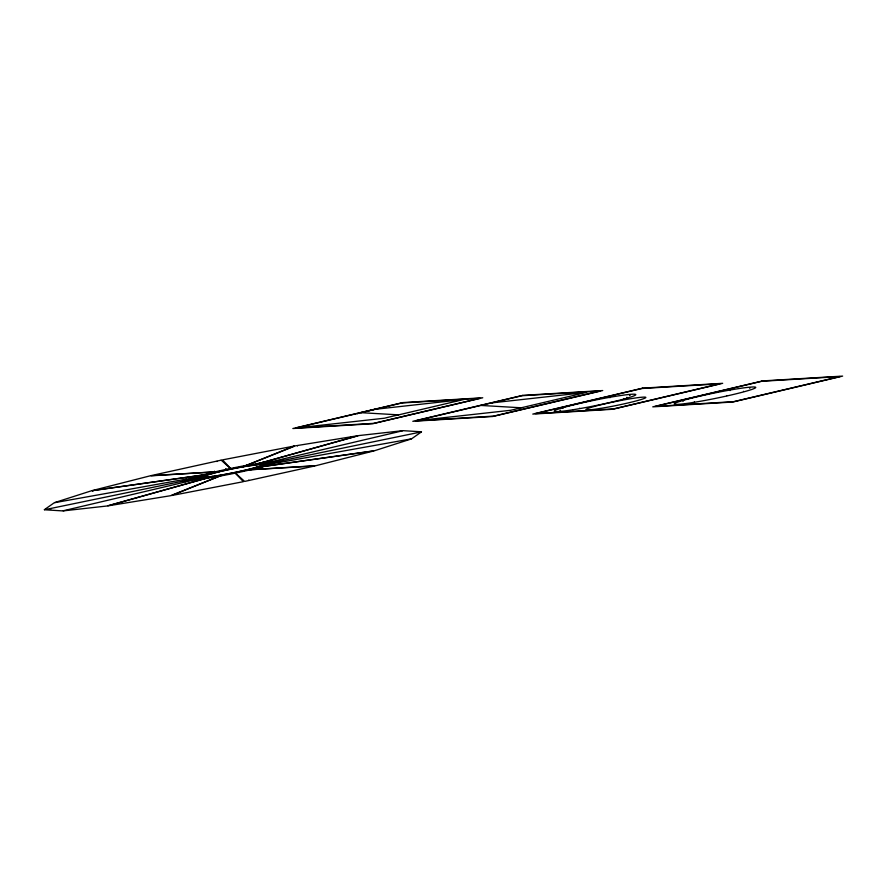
<?xml version="1.0" encoding="UTF-8"?>
<svg xmlns="http://www.w3.org/2000/svg" width="887" height="887" viewBox="0 0 887 887"><rect width="100%" height="100%" fill="white"/><g stroke="black" fill="none" stroke-linecap="round" stroke-linejoin="round"><path stroke-width="1.33" d="M44.35 509.703L54.284 502.741L204.088 475.931L219.544 471.596L149.947 475.887L92.17 490.6L210.13 474.002L91.339 490.833L54.695 502.574M202.436 477.084L205.418 477.273L62.722 510.901L44.428 509.77L202.436 477.084L204.054 475.953M261.809 465.631L263.428 464.489L421.502 431.869L411.568 438.832L261.809 465.631L255.8 467.549L374.514 450.74L411.158 438.998M92.57 491.088L92.969 490.999M216.694 461.484L217.26 461.406M50.504 508.816L51.058 508.694M51.002 508.75L50.515 508.85M297.455 445.906L297.489 445.939M226.728 469.622L226.983 469.567M350.154 437.358L350.72 437.28M212.237 476.94L212.791 476.829M212.736 476.884L212.248 476.984M265.878 463.28L266.455 463.202M267.419 463.369L267.486 463.402M244.468 470.72L244.535 470.753M261.421 466.407L261.975 466.296M261.92 466.351L261.432 466.44M307.711 467.127L307.745 467.161M562.901 408.364L562.979 408.386M559.985 410.404L560.54 410.293M609.912 397.686L609.968 397.72M579.632 408.22L579.666 408.253M629.548 395.502L630.114 395.425M626.632 397.542L627.209 397.465L626.654 397.576M682.857 401.135L683.422 401.024M729.868 390.457L730.422 390.347M730.367 390.402L729.879 390.502M694.321 401.844L694.355 401.878M743.506 391.3L743.572 391.333M357.605 413.774L357.627 413.808M456.273 400.857L456.827 400.747M225.653 468.779L225.919 468.768M185.438 481.652L185.993 481.541M263.195 461.85L263.239 461.883M282.842 460.176L282.864 460.209M279.061 462.826L279.616 462.759M273.085 464.744L273.639 464.633M273.573 464.688L273.085 464.777M749.659 388.24L749.936 388.229M295.571 428.044L401.844 402.975L480.044 398.263L373.771 423.343L295.571 428.044L384.548 418.198A41.556 2.75 -11.5 0 1 398.684 414.861L463.901 399.472L374.913 409.328A41.556 2.75 -11.5 0 1 360.776 412.666L398.684 414.861M415.537 420.826L521.8 395.746L600 391.034L493.726 416.114L415.537 420.826L510.635 410.293L586.462 392.398L491.365 402.931M402.587 430.705L358.858 435.572L253.261 465.098L357.927 435.705L295.404 445.839L242.983 466.762L260.39 464.3L403.13 430.672L421.425 431.803M248.715 480.133L248.903 480.144M623.938 398.496L623.849 398.518M726.985 395.58L726.719 395.635M214.576 471.219L214.488 471.285M205.462 477.273L212.592 476.474L107.005 506L63.265 510.879M480.743 405.437L521.257 407.787M260.434 464.3L263.417 464.489M222.97 474.8L171.623 495.534L243.415 481.674L234.667 472.538L222.97 474.8M294.229 446.05L242.883 466.773L231.185 469.035L222.437 459.898L294.229 446.05M222.87 474.811L170.448 495.733L107.926 505.867L212.68 476.463L222.87 474.811M186.259 478.814L186.281 478.803M182.478 481.464L182.522 481.453M255.722 467.571L246.309 469.977L315.905 465.686L373.693 450.973L255.722 467.571M402.787 402.587L292.843 428.532L372.828 423.72L482.761 397.775L402.787 402.587M522.742 395.369L412.81 421.303L492.784 416.491L602.728 390.546L522.742 395.369M642.709 388.14L532.777 414.085L612.751 409.262L722.683 383.317L642.709 388.14M641.767 388.517L535.493 413.597L613.693 408.885L719.967 383.805L641.767 388.517M762.676 380.911L652.743 406.856L732.717 402.033L842.65 376.099L762.676 380.911M761.733 381.288L655.46 406.368L733.66 401.656L839.934 376.576L761.733 381.288M221.196 460.153L151.067 475.62L219.643 471.574L231.075 469.057L221.196 460.153M246.209 469.999L234.778 472.516L244.657 481.419L314.785 465.952L246.209 469.999M692.969 402.51A41.556 2.75 -11.5 0 0 755.691 387.586A41.556 2.75 -11.5 0 0 696.373 396.966A41.556 2.75 -11.5 0 0 692.969 402.51M600.111 408.475A30.579 2.029 -11.5 0 0 645.836 397.52A30.579 2.029 -11.5 0 0 601.685 404.572A30.579 2.029 -11.5 0 0 600.111 408.475M217.16 475.742A30.579 2.029 -11.5 0 0 262.885 464.788A30.579 2.029 -11.5 0 0 218.734 471.84A30.579 2.029 -11.5 0 0 217.16 475.742M211.15 477.572A41.556 2.75 -11.5 0 0 273.617 462.659A41.556 2.75 -11.5 0 0 214 472.128A41.556 2.75 -11.5 0 0 211.15 477.572M573.013 409.739A41.556 2.75 -11.5 0 0 635.735 394.815A41.556 2.75 -11.5 0 0 576.417 404.184A41.556 2.75 -11.5 0 0 573.013 409.739"/></g></svg>
